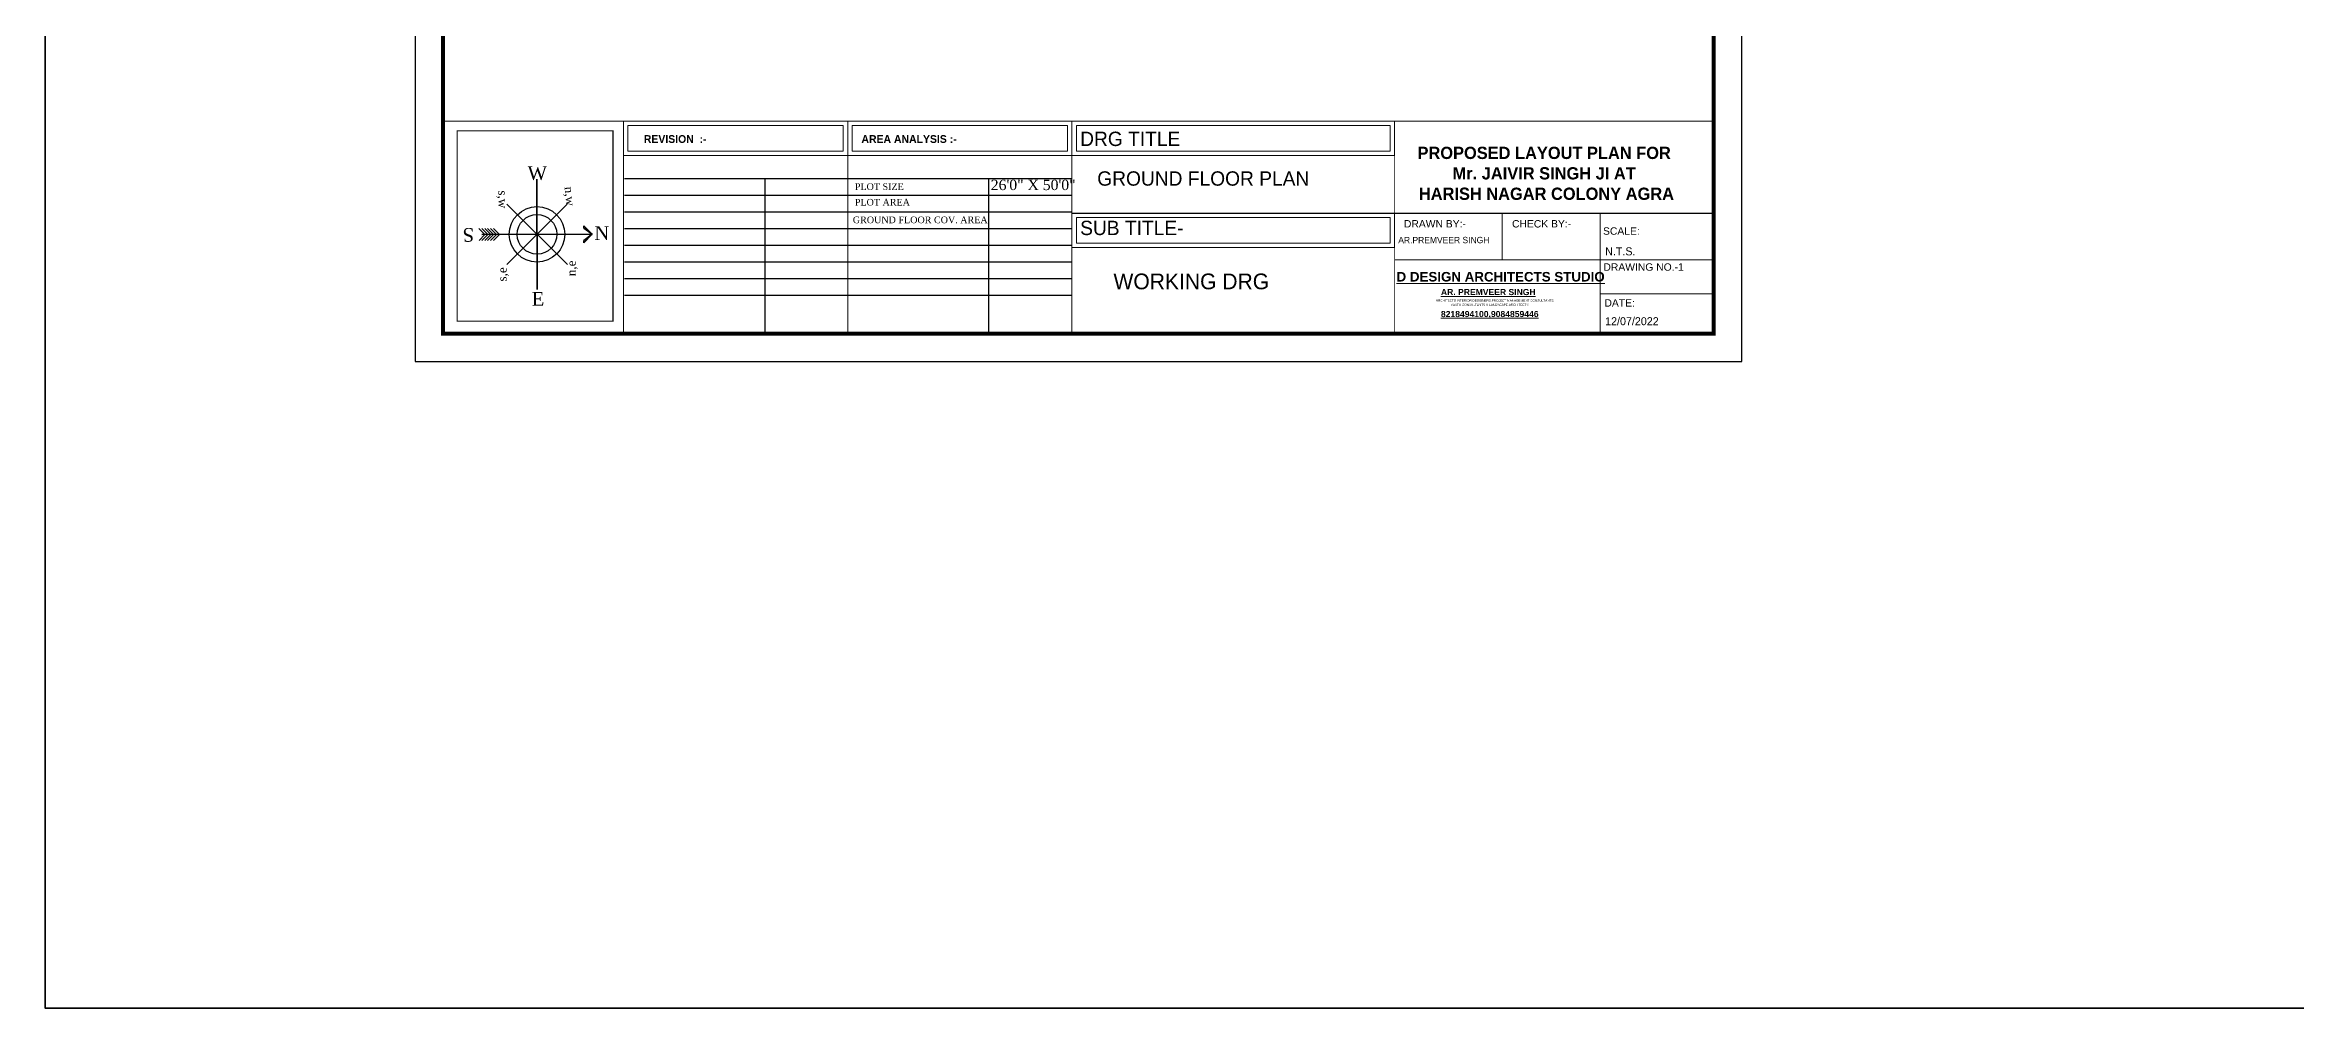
# Model space of a CAD drawing. Header units: millimetres. Extents: x -6808 to 215771, y -89660 to -16303.
# Drawn here: x 106206 to 107349, y -50618 to -50129 of the extents above; entities that cross this region are included whole.
import ezdxf

# ---------------------------------------------------------------- set-up
doc = ezdxf.new("R2010")
doc.units = ezdxf.units.MM
doc.linetypes.add('DASHED', pattern=[0.75, 0.5, -0.25])
doc.layers.get('0').update_dxf_attribs({"color": 8})
doc.layers.add('FORMAT', color=7, linetype='Continuous')
for name, color, linetype, lineweight in [('FORMAT LAAYER', 250, 'Continuous', 13), ('Projection', 190, 'DASHED', 25), ('wall', 7, 'Continuous', 35), ('wokg dim', 152, 'DASHED', 18)]:
    doc.layers.add(name, color=color, linetype=linetype, lineweight=lineweight)
doc.styles.add('cdim', font='arial.ttf')
doc.styles.add('HYPERMARTBORA0$0$SANSSERIFBOLD', font='sasb____.pfb', dxfattribs={"height": 0.2})
doc.styles.add('SAJ', font='eurr____.ttf')
doc.styles.get("Standard").update_dxf_attribs({"font": 'times.ttf'})
doc.styles.add('working', font='swissl.ttf')

msp = doc.modelspace()

# ---------------------------------------------------------------- linework, layer by layer
at = {"lineweight": -3}
for p, q in [((106440.888, -50209.825), (106471.697, -50240.559)), ((106440.926, -50240.597), (106471.66, -50209.788))]:
    msp.add_line(p, q, dxfattribs=at)
at = {"ltscale": 0.2}
for major_axis in [(-9.984, 9.959), (-7.106, 7.089)]:
    msp.add_ellipse((106456.293, -50225.192), major_axis=major_axis, ratio=1, start_param=3.92699082, end_param=10.21017612, dxfattribs=at)
at = {"layer": 'FORMAT', "lineweight": 18}
for p, q in [((106614.061, -50167.667), (106614.061, -50185.149)), ((106727.92, -50185.149), (106727.92, -50167.667))]:
    msp.add_line(p, q, dxfattribs=at)
at = {"layer": 'FORMAT', "linetype": 'ByBlock'}
for p, q in [((106500.657, -50196.76), (106727.92, -50196.76)), ((106500.657, -50205.23), (106727.92, -50205.23)), ((106500.657, -50213.699), (106727.92, -50213.699)), ((106500.657, -50222.168), (106727.92, -50222.168)), ((106500.657, -50230.637), (106727.92, -50230.637)), ((106500.657, -50239.107), (106727.92, -50239.107)), ((106500.657, -50247.576), (106727.92, -50247.576)), ((106500.657, -50256.045), (106727.92, -50256.045))]:
    msp.add_line(p, q, dxfattribs=at)
at = {"layer": 'FORMAT'}
for p, q in [((106572.113, -50275.684), (106572.113, -50196.76)), ((106685.745, -50275.684), (106685.745, -50196.76))]:
    msp.add_line(p, q, dxfattribs=at)
at = {"layer": 'FORMAT', "ltscale": 2}
msp.add_line((106727.92, -50214.372), (107053.809, -50214.372), dxfattribs=at)
at = {"layer": 'FORMAT', "lineweight": 13, "ltscale": 20}
for p, q in [((106946.349, -50214.372), (106946.349, -50238.13)), ((106996.054, -50255.472), (107053.809, -50255.472))]:
    msp.add_line(p, q, dxfattribs=at)
at = {"layer": 'FORMAT', "color": 0}
msp.add_lwpolyline([(106394.408, -49333.38), (106394.408, -50289.861), (107067.986, -50289.861), (107067.986, -49333.38)], close=True, dxfattribs=at)
msp.add_lwpolyline([(106394.408, -49333.38), (106394.408, -50289.861), (107067.986, -50289.861), (107067.986, -49333.38)], close=True, dxfattribs=at)
at = {"layer": 'FORMAT', "color": 0, "const_width": 1.975}
msp.add_lwpolyline([(106408.585, -49347.557), (106408.585, -50275.684), (107053.809, -50275.684), (107053.809, -49347.557)], close=True, dxfattribs=at)
msp.add_lwpolyline([(106408.585, -49347.557), (106408.585, -50275.684), (107053.809, -50275.684), (107053.809, -49347.557)], close=True, dxfattribs=at)
at = {"layer": 'FORMAT', "ltscale": 2, "const_width": 0.493}
for points in [[(106500.202, -50167.667), (106500.202, -50275.684), (106408.585, -50275.684), (106408.585, -50167.667), (107053.809, -50167.667)], [(106614.061, -50275.684), (106614.061, -50167.667)], [(106727.92, -50275.684), (106727.92, -50167.667)]]:
    msp.add_lwpolyline(points, dxfattribs=at)
at = {"layer": 'FORMAT', "ltscale": 2, "const_width": 0.53}
msp.add_lwpolyline([(106415.805, -50172.664), (106494.88, -50172.664), (106494.88, -50269.369), (106415.805, -50269.369)], close=True, dxfattribs=at)
at = {"layer": 'FORMAT', "lineweight": 18}
for points in [[(106891.779, -50185.149), (106500.202, -50185.149), (106500.202, -50167.667), (106891.779, -50167.667)], [(106891.779, -50167.667), (106891.779, -50185.149)]]:
    msp.add_lwpolyline(points, dxfattribs=at)
for points in [[(106502.46, -50169.925), (106611.803, -50169.925), (106611.803, -50182.891), (106502.46, -50182.891)], [(106616.319, -50169.925), (106725.662, -50169.925), (106725.662, -50182.891), (106616.319, -50182.891)], [(106730.177, -50169.925), (106889.521, -50169.925), (106889.521, -50182.891), (106730.177, -50182.891)], [(106727.92, -50214.372), (106891.779, -50214.372), (106891.779, -50231.854), (106727.92, -50231.854)], [(106730.177, -50216.63), (106889.521, -50216.63), (106889.521, -50229.596), (106730.177, -50229.596)]]:
    msp.add_lwpolyline(points, close=True, dxfattribs=at)
at = {"layer": 'FORMAT', "const_width": 0.493}
msp.add_lwpolyline([(106891.779, -50275.684), (106891.779, -50167.667)], dxfattribs=at)
at = {"layer": 'FORMAT', "color": 0, "lineweight": 13}
for points in [[(106996.054, -50275.684), (106996.054, -50214.372)], [(106891.779, -50238.13), (107053.809, -50238.13)]]:
    msp.add_lwpolyline(points, dxfattribs=at)
at = {"layer": 'wall', "ltscale": 60}
for p, q in [((106456.327, -50253.257), (106456.258, -50197.127)), ((106429.861, -50225.224), (106426.823, -50222.193)), ((106431.325, -50225.223), (106428.286, -50222.192)), ((106432.788, -50225.221), (106429.75, -50222.19)), ((106434.251, -50225.219), (106431.213, -50222.188)), ((106435.715, -50225.217), (106432.676, -50222.186)), ((106437.178, -50225.216), (106434.14, -50222.184)), ((106484.358, -50225.158), (106479.999, -50220.81)), ((106479.999, -50220.81), (106480.001, -50221.981)), ((106480.001, -50221.981), (106484.358, -50225.158)), ((106429.861, -50225.224), (106426.83, -50228.263)), ((106484.358, -50225.158), (106428.228, -50225.226)), ((106431.325, -50225.223), (106428.294, -50228.261)), ((106432.788, -50225.221), (106429.757, -50228.259)), ((106434.251, -50225.219), (106431.22, -50228.258)), ((106435.715, -50225.217), (106432.684, -50228.256)), ((106437.178, -50225.216), (106434.147, -50228.254)), ((106480.009, -50228.345), (106484.358, -50225.158)), ((106480.01, -50229.516), (106480.009, -50228.345)), ((106484.358, -50225.158), (106480.01, -50229.516))]:
    msp.add_line(p, q, dxfattribs=at)
at = {"layer": 'wall'}
msp.add_lwpolyline([(106206.465, -49186.086), (110678.378, -49186.086), (110678.378, -50618.33), (106206.465, -50618.33)], close=True, dxfattribs=at)

# ---------------------------------------------------------------- texts
for s, height, rotation, p in [('W', 6.977, 0.070059, (106451.455, -50197.543)), ('s,w', 4.4083, 270.070059, (106436.689, -50202.873)), ('n,w', 4.4083, 275.294842, (106470.267, -50201.122)), ('S', 6.977, 180.070059, (106424.325, -50222.006)), ('s,e', 4.4083, 90.070059, (106440.861, -50249.152)), ('n,e', 4.4083, 90.070059, (106475.933, -50246.461)), ('E', 6.977, 0.070059, (106453.559, -50261.485))]:
    msp.add_text(s, height=height, rotation=rotation).set_placement(p)
at = {"layer": 'FORMAT', "lineweight": 13, "style": 'working'}
for s, height, p in [('DRAWN BY:-', 3.7545, (106896.494, -50221.71)), (' CHECK BY:-', 3.75454, (106949.925, -50221.71)), ('SCALE:', 3.7545, (106997.583, -50225.402)), ('DRAWING NO.-1', 3.75454, (106997.782, -50243.689)), ('DATE:', 3.7545, (106998.31, -50261.927))]:
    msp.add_text(s, height=height, dxfattribs=at).set_placement(p)
at = {"layer": 'FORMAT', "style": 'cdim'}
for s, insert, char_height, width, attachment_point in [('\\A1;{\\fCentury Gothic|b1|i0|c0|p34;REVISION  :-}', (106510.53, -50174.777), 3.96996, 87.65826, 1), ('\\A1;{\\fCentury Gothic|b1|i0|c0|p34;AREA ANALYSIS :-}', (106621.014, -50174.777), 3.96996, 87.65826, 1), ('\\A1;{\\fDilleniaUPC|b1|i0|c0|p18;PROPOSED LAYOUT PLAN FOR \\PMr. JAIVIR SINGH JI AT \\P HARISH NAGAR COLONY AGRA}', (106967.697, -50194.229), 6.22739, 156.44512, 5)]:
    msp.add_mtext(s, dxfattribs=dict(at, insert=insert, char_height=char_height, width=width, attachment_point=attachment_point))
at = {"layer": 'FORMAT', "ltscale": 2, "attachment_point": 1, "style": 'SAJ'}
for s, insert, char_height, width in [('\\A1;{\\fCentury Gothic|b0|i0|c0|p34;DRG TITLE}', (106732.076, -50173.031), 7.28251, 168.85487), ('\\A1;{\\fCentury Gothic|b0|i0|c0|p34;GROUND FLOOR PLAN}', (106740.757, -50193.18), 7.28251, 168.85487), ('\\A1;{\\fCentury Gothic|b0|i0|c0|p34;SUB TITLE-}', (106732.073, -50218.293), 7.28251, 168.85487), ('\\A1;{\\fShonar Bangla|b0|i0|c0|p34;AR.PREMVEER SINGH}', (106893.619, -50226.476), 3.22634, 164.50663), ('\\A1;{\\fShonar Bangla|b0|i0|c0|p34;N.T.S.}', (106998.651, -50231.799), 4.0639, 105.53429), ('\\A1;{\\fShonar Bangla|b0|i0|c0|p34;12/07/2022}', (106998.651, -50267.307), 4.0639, 105.53429)]:
    msp.add_mtext(s, dxfattribs=dict(at, insert=insert, char_height=char_height, width=width))
at = {"layer": 'FORMAT', "lineweight": 13, "attachment_point": 1, "style": 'working'}
for s, insert, char_height, width in [('\\A1;{\\fBook Antiqua|b0|i0|c0|p18;PLOT SIZE}', (106617.664, -50199.257), 3.38658, 87.65826), ('\\A1;{\\fBook Antiqua|b0|i0|c0|p18;26\'0" X 50\'0"}', (106686.703, -50197.425), 5.279, 136.64151), ('\\A1;{\\fBook Antiqua|b0|i0|c0|p18;PLOT AREA}', (106617.664, -50207.179), 3.38658, 87.65826), ('\\A1;{\\fBook Antiqua|b0|i0|c0|p18;GROUND FLOOR COV. AREA}', (106616.64, -50216.15), 3.38658, 87.65826)]:
    msp.add_mtext(s, dxfattribs=dict(at, insert=insert, char_height=char_height, width=width))
at = {"layer": 'FORMAT LAAYER', "color": 0, "lineweight": 13}
for s, height, style, p in [('%%UD DESIGN ARCHITECTS STUDIO', 4.84709, 'HYPERMARTBORA0$0$SANSSERIFBOLD', (106892.729, -50249.162)), ('%%UAR. PREMVEER SINGH', 3.11291, 'HYPERMARTBORA0$0$SANSSERIFBOLD', (106915.28, -50256.078)), ('ARCHITECTS,INTERIOR DESIGNERS,PROJECT MANAGEMENT CONSULTANTS,', 1.13229, 'working', (106912.775, -50259.365)), ('%%U8218494100,9084859446', 3.11291, 'HYPERMARTBORA0$0$SANSSERIFBOLD', (106915.28, -50267.252)), ('VASTU CONSULTANTS & LANDSCAPE ARCHITECTS', 1.13229, 'working', (106920.267, -50261.527))]:
    msp.add_text(s, height=height, dxfattribs=dict(at, style=style)).set_placement(p)
at = {"layer": 'Projection', "color": 1}
msp.add_text('N', height=6.977, rotation=0.070059, dxfattribs=at).set_placement((106485.422, -50228.052))
at = {"layer": 'wokg dim', "ltscale": 2, "insert": (106749.001, -50245.116), "char_height": 8, "width": 220.27058, "attachment_point": 1, "style": 'SAJ'}
msp.add_mtext('\\A1;{\\fCentury Gothic|b0|i0|c0|p34;WORKING DRG}', dxfattribs=at)

doc.saveas('drawing.dxf')
